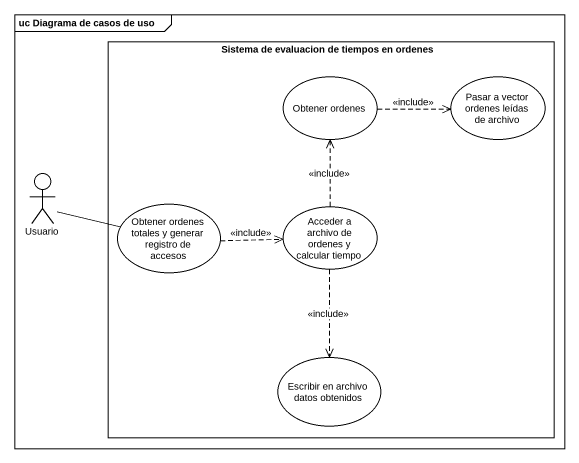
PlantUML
@startuml
mainframe uc Diagrama de casos de uso
rectangle "Sistema de evaluacion de tiempos en ordenes" as Sistema_de_evaluacion_de {
  usecase "Obtener ordenes" as Obtener_ordenes
  usecase "Pasar a vector ordenes leídas de archivo" as Pasar_a_vector_ordenes
  usecase "Obtener ordenes totales y generar registro de accesos" as Obtener_ordenes_totales_y
  usecase "Acceder a archivo de ordenes y calcular tiempo" as Acceder_a_archivo_de
  usecase "Escribir en archivo datos obtenidos" as Escribir_en_archivo_datos
}
actor Usuario
Obtener_ordenes .right.> Pasar_a_vector_ordenes : <<include>>
Usuario -right- Obtener_ordenes_totales_y
Obtener_ordenes_totales_y .right.> Acceder_a_archivo_de : <<include>>
Acceder_a_archivo_de .up.> Obtener_ordenes : <<include>>
Acceder_a_archivo_de ..> Escribir_en_archivo_datos : <<include>>
@enduml
